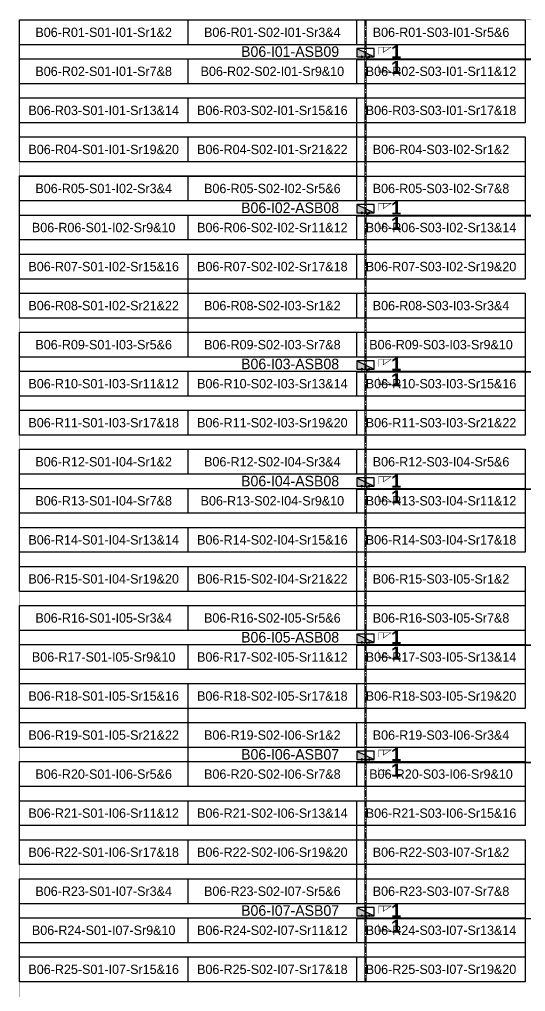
# Model space of a CAD drawing. Header units: metres. Extents: x 530042 to 530334, y 2674789 to 2675214.
# Drawn here: x 530042.3 to 530139.5, y 2675027.4 to 2675214.2 of the extents above; entities that cross this region are included whole.
import ezdxf
from ezdxf.enums import TextEntityAlignment as Align

# ---------------------------------------------------------------- set-up
doc = ezdxf.new("R2010")
doc.units = ezdxf.units.M
doc.linetypes.add('CENTER', pattern=[2, 1.25, -0.25, 0.25, -0.25])
doc.layers.add('Boundary-12.5 MW Block', color=6, linetype='Continuous', lineweight=9)
doc.layers.add('PILE', color=1, linetype='Continuous', lineweight=15)
for name, color, linetype in [('DC Trench BL-06', 40, 'Continuous'), ('E-Inverter Grouping', 2, 'Continuous'), ('Inverter Block-06', 7, 'Continuous'), ('LT Cable(AG) INV to LT Panel BL-06', 2, 'Continuous'), ('Messenger Wire Block-06 (Master Path)', 30, 'Continuous'), ('Messenger Wire Block-06 (MW Path)', 191, 'Continuous'), ('MMS Table Block-06', 8, 'Continuous'), ('Plan Line - DC BL-06', 40, 'Continuous'), ('Section Marking BL-06', 2, 'Continuous')]:
    doc.layers.add(name, color=color, linetype=linetype)
doc.styles.add('BoldTextStyle', font='arialbd.ttf')
doc.styles.get("Standard").update_dxf_attribs({"font": 'Adani Regular.ttf'})

# ---------------------------------------------------------------- blocks, each defined once
blk = doc.blocks.new('MMS Table (32.292 x 4.788)')
at = {"color": 0}
blk.add_lwpolyline([(0, -0.002), (0, 4.786), (32.292, 4.786), (32.292, -0.002)], close=True, dxfattribs=at)
at = {"color": 7}
blk.add_attdef('ID1', text='', height=1.8, dxfattribs=at).set_placement((16.146, 2.392), align=Align.MIDDLE_CENTER)
blk = doc.blocks.new('Inverter Block')
h = blk.add_hatch(color=0)
h.dxf.hatch_style = 1
h.paths.add_polyline_path([(-1.46, 2.27), (-1.46, 0.85), (1.46, 0.85)])
at = {"color": 0}
blk.add_lwpolyline([(1.46, 2.27), (-1.46, 2.27), (-1.46, 0.85), (1.46, 0.85)], close=True, dxfattribs=at)
blk.add_lwpolyline([(-1.46, 2.27), (1.46, 0.85)], dxfattribs=at)
at = {"layer": 'PILE'}
for centre in [(-0.61, 0.85), (0.61, 0.85)]:
    blk.add_circle(centre, 0.156, dxfattribs=at)
at = {"color": 7}
blk.add_attdef('ID', (-1.46, 3.01), '', height=1.8, dxfattribs=at)

msp = doc.modelspace()

# ---------------------------------------------------------------- linework, layer by layer
at = {"layer": 'Boundary-12.5 MW Block', "const_width": 0.05}
msp.add_lwpolyline([(530042.32, 2675214.08), (530333.75, 2675214.08), (530333.75, 2674789.29), (530042.32, 2674789.29)], close=True, dxfattribs=at)
at = {"layer": 'DC Trench BL-06', "color": 40, "const_width": 0.15}
msp.add_lwpolyline([(530108.89, 2675214.08), (530108.59, 2675214.08), (530108.59, 2675029.29), (530108.89, 2675029.29)], close=True, dxfattribs=at)
at = {"layer": 'E-Inverter Grouping'}
for points in [[(530139.4, 2675194.29), (530107, 2675194.29), (530107, 2675186.79), (530042.32, 2675186.79), (530042.32, 2675214.08), (530139.4, 2675214.08)], [(530139.4, 2675164.29), (530074.61, 2675164.29), (530074.61, 2675156.79), (530042.32, 2675156.79), (530042.32, 2675184.08), (530107.1, 2675184.08), (530107.1, 2675191.58), (530139.4, 2675191.58)], [(530139.4, 2675134.29), (530042.32, 2675134.29), (530042.32, 2675154.08), (530074.71, 2675154.08), (530074.71, 2675161.58), (530139.4, 2675161.58)], [(530139.4, 2675111.79), (530107, 2675111.79), (530107, 2675104.29), (530042.32, 2675104.29), (530042.32, 2675131.58), (530139.4, 2675131.58)], [(530139.4, 2675081.79), (530074.61, 2675081.79), (530074.61, 2675074.29), (530042.32, 2675074.29), (530042.32, 2675101.58), (530107.1, 2675101.58), (530107.1, 2675109.08), (530139.4, 2675109.08)]]:
    msp.add_lwpolyline(points, close=True, dxfattribs=at)
at = {"layer": 'E-Inverter Grouping', "color": 3}
for points in [[(530074.71, 2675071.58), (530074.71, 2675079.08), (530139.4, 2675079.08), (530139.4, 2675059.29), (530107, 2675059.29), (530107, 2675051.79), (530042.32, 2675051.79), (530042.32, 2675071.58)], [(530139.4, 2675029.29), (530042.32, 2675029.29), (530042.32, 2675049.08), (530107.1, 2675049.08), (530107.1, 2675056.58), (530139.4, 2675056.58)]]:
    msp.add_lwpolyline(points, close=True, dxfattribs=at)
at = {"layer": 'LT Cable(AG) INV to LT Panel BL-06'}
for points in [[(530194.94, 2675003.18), (530194.82, 2675003.18, -0.156713), (530194.3, 2675003.35), (530192.78, 2675004.43, 0.156713), (530192.25, 2675004.6), (530186.12, 2675004.6, -0.414214), (530185.22, 2675005.5), (530185.22, 2675027.29, 0.022102), (530185.22, 2675027.37), (530185.09, 2675028.79, -0.022102), (530185.09, 2675028.87), (530185.09, 2675205.62, 0.414214), (530184.19, 2675206.52), (530109.64, 2675206.52, -0.414214), (530108.74, 2675207.42), (530108.74, 2675207.69)], [(530196.93, 2675003.15), (530194.82, 2675003.15, -0.156713), (530194.3, 2675003.32), (530192.78, 2675004.41, 0.156713), (530192.25, 2675004.58), (530186.1, 2675004.58, -0.414214), (530185.2, 2675005.48), (530185.2, 2675027.29, 0.022102), (530185.19, 2675027.36), (530185.07, 2675028.79, -0.022102), (530185.06, 2675028.86), (530185.06, 2675175.6, 0.414214), (530184.16, 2675176.5), (530109.64, 2675176.5, -0.414214), (530108.74, 2675177.4), (530108.74, 2675177.69)], [(530196.93, 2675003.13), (530194.82, 2675003.13, -0.156713), (530194.3, 2675003.3), (530192.78, 2675004.38, 0.156713), (530192.25, 2675004.55), (530186.07, 2675004.55, -0.414214), (530185.17, 2675005.45), (530185.17, 2675027.28, 0.022102), (530185.17, 2675027.36), (530185.04, 2675028.78, -0.022102), (530185.04, 2675028.86), (530185.04, 2675145.57, 0.414214), (530184.14, 2675146.47), (530109.64, 2675146.47, -0.414214), (530108.74, 2675147.37), (530108.74, 2675147.69)], [(530196.93, 2675003.1), (530194.82, 2675003.1, -0.156713), (530194.3, 2675003.27), (530192.78, 2675004.36, 0.156713), (530192.25, 2675004.53), (530186.05, 2675004.53, -0.414214), (530185.15, 2675005.43), (530185.15, 2675027.28, 0.022102), (530185.14, 2675027.36), (530185.02, 2675028.78, -0.022102), (530185.01, 2675028.86), (530185.01, 2675123.05, 0.414214), (530184.11, 2675123.95), (530109.64, 2675123.95, -0.414214), (530108.74, 2675124.85), (530108.74, 2675125.19)], [(530196.93, 2675003.08), (530194.82, 2675003.08, -0.156713), (530194.3, 2675003.25), (530192.78, 2675004.33, 0.156713), (530192.25, 2675004.5), (530186.02, 2675004.5, -0.414214), (530185.12, 2675005.4), (530185.12, 2675027.28, 0.022102), (530185.12, 2675027.36), (530184.99, 2675028.78, -0.022102), (530184.99, 2675028.86), (530184.99, 2675093.02, 0.414214), (530184.09, 2675093.92), (530109.64, 2675093.92, -0.414214), (530108.74, 2675094.82), (530108.74, 2675095.19)], [(530199.08, 2675003.05), (530194.82, 2675003.05, -0.156713), (530194.3, 2675003.22), (530192.78, 2675004.31, 0.156713), (530192.25, 2675004.48), (530186, 2675004.48, -0.414214), (530185.1, 2675005.38), (530185.1, 2675027.28, 0.022102), (530185.09, 2675027.36), (530184.97, 2675028.78, -0.022102), (530184.96, 2675028.86), (530184.96, 2675070.5, 0.414214), (530184.06, 2675071.4), (530109.64, 2675071.4, -0.414214), (530108.74, 2675072.3), (530108.74, 2675072.69)], [(530199.08, 2675003.03), (530194.82, 2675003.03, -0.156713), (530194.3, 2675003.2), (530192.78, 2675004.28, 0.156713), (530192.25, 2675004.45), (530185.97, 2675004.45, -0.414214), (530185.07, 2675005.35), (530185.07, 2675027.28, 0.022102), (530185.07, 2675027.36), (530184.94, 2675028.78, -0.022102), (530184.94, 2675028.86), (530184.94, 2675040.47, 0.414214), (530184.04, 2675041.37), (530109.64, 2675041.37, -0.414214), (530108.74, 2675042.27), (530108.74, 2675042.69)]]:
    msp.add_lwpolyline(points, format="xyb", dxfattribs=at)
at = {"layer": 'Messenger Wire Block-06 (Master Path)'}
for points in [[(530107.1, 2675206.44), (530185, 2675206.44)], [(530107.1, 2675176.44), (530185, 2675176.44)], [(530107.1, 2675146.44), (530185, 2675146.44)], [(530107.1, 2675123.94), (530185, 2675123.94)], [(530107.1, 2675093.94), (530185, 2675093.94)], [(530107.1, 2675071.44), (530185, 2675071.44)], [(530107.1, 2675041.44), (530185, 2675041.44)]]:
    msp.add_lwpolyline(points, dxfattribs=at)
at = {"layer": 'Messenger Wire Block-06 (MW Path)', "const_width": 0.1}
for points in [[(530107.1, 2675206.44), (530185, 2675206.44)], [(530107.1, 2675176.44), (530185, 2675176.44)], [(530107.1, 2675146.44), (530185, 2675146.44)], [(530107.1, 2675123.94), (530185, 2675123.94)], [(530107.1, 2675093.94), (530185, 2675093.94)], [(530107.1, 2675071.44), (530185, 2675071.44)], [(530107.1, 2675041.44), (530185, 2675041.44)]]:
    msp.add_lwpolyline(points, dxfattribs=at)
at = {"layer": 'Plan Line - DC BL-06', "color": 6, "linetype": 'CENTER'}
msp.add_lwpolyline([(530108.74, 2675214.08), (530108.74, 2675029.29)], dxfattribs=at)
at = {"layer": 'Section Marking BL-06', "color": 94, "lineweight": 35, "true_color": 0x00a500, "const_width": 0.1}
for points in [[(530111.24, 2675207.44), (530111.24, 2675208.83), (530113.64, 2675208.83), (530112.16, 2675207.82), (530112.16, 2675208.83)], [(530111.24, 2675205.44), (530111.24, 2675204.05), (530113.64, 2675204.05), (530112.16, 2675205.06), (530112.16, 2675204.05)], [(530111.24, 2675177.44), (530111.24, 2675178.83), (530113.64, 2675178.83), (530112.16, 2675177.82), (530112.16, 2675178.83)], [(530111.24, 2675175.44), (530111.24, 2675174.05), (530113.64, 2675174.05), (530112.16, 2675175.06), (530112.16, 2675174.05)], [(530111.24, 2675147.44), (530111.24, 2675148.83), (530113.64, 2675148.83), (530112.16, 2675147.82), (530112.16, 2675148.83)], [(530111.24, 2675145.44), (530111.24, 2675144.05), (530113.64, 2675144.05), (530112.16, 2675145.06), (530112.16, 2675144.05)], [(530111.24, 2675124.94), (530111.24, 2675126.33), (530113.64, 2675126.33), (530112.16, 2675125.32), (530112.16, 2675126.33)], [(530111.24, 2675122.94), (530111.24, 2675121.55), (530113.64, 2675121.55), (530112.16, 2675122.56), (530112.16, 2675121.55)], [(530111.24, 2675094.94), (530111.24, 2675096.33), (530113.64, 2675096.33), (530112.16, 2675095.32), (530112.16, 2675096.33)], [(530111.24, 2675092.94), (530111.24, 2675091.55), (530113.64, 2675091.55), (530112.16, 2675092.56), (530112.16, 2675091.55)], [(530111.24, 2675072.44), (530111.24, 2675073.83), (530113.64, 2675073.83), (530112.16, 2675072.82), (530112.16, 2675073.83)], [(530111.24, 2675070.44), (530111.24, 2675069.05), (530113.64, 2675069.05), (530112.16, 2675070.06), (530112.16, 2675069.05)], [(530111.24, 2675042.44), (530111.24, 2675043.83), (530113.64, 2675043.83), (530112.16, 2675042.82), (530112.16, 2675043.83)], [(530111.24, 2675040.44), (530111.24, 2675039.05), (530113.64, 2675039.05), (530112.16, 2675040.06), (530112.16, 2675039.05)]]:
    msp.add_lwpolyline(points, dxfattribs=at)

# ---------------------------------------------------------------- block references
at = {"layer": 'Inverter Block-06'}
ref = msp.add_blockref('Inverter Block', (530108.74, 2675206.03), dxfattribs=dict(at, xscale=1.124999999976148, yscale=1.124999999976148, zscale=1.124999999976148))
ref.add_attrib('ID', 'B06-I01-ASB09', (530084.86, 2675206.96), dxfattribs={"layer": '0', "color": 7, "height": 2.025})
ref = msp.add_blockref('Inverter Block', (530108.74, 2675176.03), dxfattribs=dict(at, xscale=1.124999999976148, yscale=1.124999999976148, zscale=1.124999999976148))
ref.add_attrib('ID', 'B06-I02-ASB08', (530084.86, 2675176.96), dxfattribs={"layer": '0', "color": 7, "height": 2.025})
ref = msp.add_blockref('Inverter Block', (530108.74, 2675146.03), dxfattribs=dict(at, xscale=1.124999999976148, yscale=1.124999999976148, zscale=1.124999999976148))
ref.add_attrib('ID', 'B06-I03-ASB08', (530084.86, 2675146.96), dxfattribs={"layer": '0', "color": 7, "height": 2.025})
ref = msp.add_blockref('Inverter Block', (530108.74, 2675123.53), dxfattribs=dict(at, xscale=1.124999999976148, yscale=1.124999999976148, zscale=1.124999999976148))
ref.add_attrib('ID', 'B06-I04-ASB08', (530084.86, 2675124.46), dxfattribs={"layer": '0', "color": 7, "height": 2.025})
ref = msp.add_blockref('Inverter Block', (530108.74, 2675093.53), dxfattribs=dict(at, xscale=1.124999999976148, yscale=1.124999999976148, zscale=1.124999999976148))
ref.add_attrib('ID', 'B06-I05-ASB08', (530084.86, 2675094.46), dxfattribs={"layer": '0', "color": 7, "height": 2.025})
ref = msp.add_blockref('Inverter Block', (530108.74, 2675071.03), dxfattribs=dict(at, xscale=1.124999999976148, yscale=1.124999999976148, zscale=1.124999999976148))
ref.add_attrib('ID', 'B06-I06-ASB07', (530084.86, 2675071.96), dxfattribs={"layer": '0', "color": 7, "height": 2.025})
ref = msp.add_blockref('Inverter Block', (530108.74, 2675041.03), dxfattribs=dict(at, xscale=1.124999999976148, yscale=1.124999999976148, zscale=1.124999999976148))
ref.add_attrib('ID', 'B06-I07-ASB07', (530084.86, 2675041.96), dxfattribs={"layer": '0', "color": 7, "height": 2.025})
at = {"layer": 'MMS Table Block-06'}
for p, values in [((530042.32, 2675209.29), {'ID1': 'B06-R01-S01-I01-Sr1&2'}), ((530074.71, 2675209.29), {'ID1': 'B06-R01-S02-I01-Sr3&4'}), ((530107.1, 2675209.29), {'ID1': 'B06-R01-S03-I01-Sr5&6'}), ((530042.32, 2675201.79), {'ID1': 'B06-R02-S01-I01-Sr7&8'}), ((530074.71, 2675201.79), {'ID1': 'B06-R02-S02-I01-Sr9&10'}), ((530107.1, 2675201.79), {'ID1': 'B06-R02-S03-I01-Sr11&12'}), ((530042.32, 2675194.29), {'ID1': 'B06-R03-S01-I01-Sr13&14'}), ((530074.71, 2675194.29), {'ID1': 'B06-R03-S02-I01-Sr15&16'}), ((530107.1, 2675194.29), {'ID1': 'B06-R03-S03-I01-Sr17&18'}), ((530042.32, 2675186.79), {'ID1': 'B06-R04-S01-I01-Sr19&20'}), ((530074.71, 2675186.79), {'ID1': 'B06-R04-S02-I01-Sr21&22'}), ((530107.1, 2675186.79), {'ID1': 'B06-R04-S03-I02-Sr1&2'}), ((530042.32, 2675179.29), {'ID1': 'B06-R05-S01-I02-Sr3&4'}), ((530074.71, 2675179.29), {'ID1': 'B06-R05-S02-I02-Sr5&6'}), ((530107.1, 2675179.29), {'ID1': 'B06-R05-S03-I02-Sr7&8'}), ((530042.32, 2675171.79), {'ID1': 'B06-R06-S01-I02-Sr9&10'}), ((530074.71, 2675171.79), {'ID1': 'B06-R06-S02-I02-Sr11&12'}), ((530107.1, 2675171.79), {'ID1': 'B06-R06-S03-I02-Sr13&14'}), ((530042.32, 2675164.29), {'ID1': 'B06-R07-S01-I02-Sr15&16'}), ((530074.71, 2675164.29), {'ID1': 'B06-R07-S02-I02-Sr17&18'}), ((530107.1, 2675164.29), {'ID1': 'B06-R07-S03-I02-Sr19&20'}), ((530042.32, 2675156.79), {'ID1': 'B06-R08-S01-I02-Sr21&22'}), ((530074.71, 2675156.79), {'ID1': 'B06-R08-S02-I03-Sr1&2'}), ((530107.1, 2675156.79), {'ID1': 'B06-R08-S03-I03-Sr3&4'}), ((530042.32, 2675149.29), {'ID1': 'B06-R09-S01-I03-Sr5&6'}), ((530074.71, 2675149.29), {'ID1': 'B06-R09-S02-I03-Sr7&8'}), ((530107.1, 2675149.29), {'ID1': 'B06-R09-S03-I03-Sr9&10'}), ((530042.32, 2675141.79), {'ID1': 'B06-R10-S01-I03-Sr11&12'}), ((530074.71, 2675141.79), {'ID1': 'B06-R10-S02-I03-Sr13&14'}), ((530107.1, 2675141.79), {'ID1': 'B06-R10-S03-I03-Sr15&16'}), ((530042.32, 2675134.29), {'ID1': 'B06-R11-S01-I03-Sr17&18'}), ((530074.71, 2675134.29), {'ID1': 'B06-R11-S02-I03-Sr19&20'}), ((530107.1, 2675134.29), {'ID1': 'B06-R11-S03-I03-Sr21&22'}), ((530042.32, 2675126.79), {'ID1': 'B06-R12-S01-I04-Sr1&2'}), ((530074.71, 2675126.79), {'ID1': 'B06-R12-S02-I04-Sr3&4'}), ((530107.1, 2675126.79), {'ID1': 'B06-R12-S03-I04-Sr5&6'}), ((530042.32, 2675119.29), {'ID1': 'B06-R13-S01-I04-Sr7&8'}), ((530074.71, 2675119.29), {'ID1': 'B06-R13-S02-I04-Sr9&10'}), ((530107.1, 2675119.29), {'ID1': 'B06-R13-S03-I04-Sr11&12'}), ((530042.32, 2675111.79), {'ID1': 'B06-R14-S01-I04-Sr13&14'}), ((530074.71, 2675111.79), {'ID1': 'B06-R14-S02-I04-Sr15&16'}), ((530107.1, 2675111.79), {'ID1': 'B06-R14-S03-I04-Sr17&18'}), ((530042.32, 2675104.29), {'ID1': 'B06-R15-S01-I04-Sr19&20'}), ((530074.71, 2675104.29), {'ID1': 'B06-R15-S02-I04-Sr21&22'}), ((530107.1, 2675104.29), {'ID1': 'B06-R15-S03-I05-Sr1&2'}), ((530042.32, 2675096.79), {'ID1': 'B06-R16-S01-I05-Sr3&4'}), ((530074.71, 2675096.79), {'ID1': 'B06-R16-S02-I05-Sr5&6'}), ((530107.1, 2675096.79), {'ID1': 'B06-R16-S03-I05-Sr7&8'}), ((530042.32, 2675089.29), {'ID1': 'B06-R17-S01-I05-Sr9&10'}), ((530074.71, 2675089.29), {'ID1': 'B06-R17-S02-I05-Sr11&12'}), ((530107.1, 2675089.29), {'ID1': 'B06-R17-S03-I05-Sr13&14'}), ((530042.32, 2675081.79), {'ID1': 'B06-R18-S01-I05-Sr15&16'}), ((530074.71, 2675081.79), {'ID1': 'B06-R18-S02-I05-Sr17&18'}), ((530107.1, 2675081.79), {'ID1': 'B06-R18-S03-I05-Sr19&20'}), ((530042.32, 2675074.29), {'ID1': 'B06-R19-S01-I05-Sr21&22'}), ((530074.71, 2675074.29), {'ID1': 'B06-R19-S02-I06-Sr1&2'}), ((530107.1, 2675074.29), {'ID1': 'B06-R19-S03-I06-Sr3&4'}), ((530042.32, 2675066.79), {'ID1': 'B06-R20-S01-I06-Sr5&6'}), ((530074.71, 2675066.79), {'ID1': 'B06-R20-S02-I06-Sr7&8'}), ((530107.1, 2675066.79), {'ID1': 'B06-R20-S03-I06-Sr9&10'}), ((530042.32, 2675059.29), {'ID1': 'B06-R21-S01-I06-Sr11&12'}), ((530074.71, 2675059.29), {'ID1': 'B06-R21-S02-I06-Sr13&14'}), ((530107.1, 2675059.29), {'ID1': 'B06-R21-S03-I06-Sr15&16'}), ((530042.32, 2675051.79), {'ID1': 'B06-R22-S01-I06-Sr17&18'}), ((530074.71, 2675051.79), {'ID1': 'B06-R22-S02-I06-Sr19&20'}), ((530107.1, 2675051.79), {'ID1': 'B06-R22-S03-I07-Sr1&2'}), ((530042.32, 2675044.29), {'ID1': 'B06-R23-S01-I07-Sr3&4'}), ((530074.71, 2675044.29), {'ID1': 'B06-R23-S02-I07-Sr5&6'}), ((530107.1, 2675044.29), {'ID1': 'B06-R23-S03-I07-Sr7&8'}), ((530042.32, 2675036.79), {'ID1': 'B06-R24-S01-I07-Sr9&10'}), ((530074.71, 2675036.79), {'ID1': 'B06-R24-S02-I07-Sr11&12'}), ((530107.1, 2675036.79), {'ID1': 'B06-R24-S03-I07-Sr13&14'}), ((530042.32, 2675029.29), {'ID1': 'B06-R25-S01-I07-Sr15&16'}), ((530074.71, 2675029.29), {'ID1': 'B06-R25-S02-I07-Sr17&18'}), ((530107.1, 2675029.29), {'ID1': 'B06-R25-S03-I07-Sr19&20'})]:
    msp.add_blockref('MMS Table (32.292 x 4.788)', p, dxfattribs=at).add_auto_attribs(values)

# ---------------------------------------------------------------- texts
at = {"layer": 'Section Marking BL-06', "color": 94, "true_color": 0x00a500, "style": 'BoldTextStyle'}
for p in [(530114.64, 2675207.94), (530114.64, 2675204.94), (530114.64, 2675177.94), (530114.64, 2675174.94), (530114.64, 2675147.94), (530114.64, 2675144.94), (530114.64, 2675125.44), (530114.64, 2675122.44), (530114.64, 2675095.44), (530114.64, 2675092.44), (530114.64, 2675072.94), (530114.64, 2675069.94), (530114.64, 2675042.94), (530114.64, 2675039.94)]:
    msp.add_text('1', height=2.5, dxfattribs=at).set_placement(p, align=Align.MIDDLE_CENTER)

doc.saveas('drawing.dxf')
